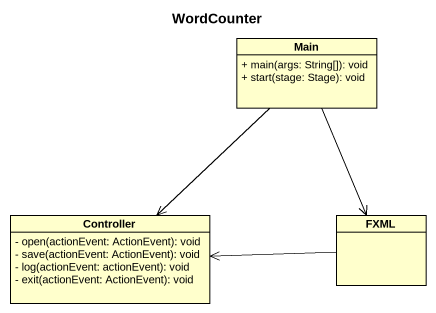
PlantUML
@startuml
title WordCounter
hide circle
hide empty members
skinparam classAttributeIconSize 0
class Main {
  + main(args: String[]): void
  + start(stage: Stage): void
}
class Controller {
  - open(actionEvent: ActionEvent): void
  - save(actionEvent: ActionEvent): void
  - log(actionEvent: actionEvent): void
  - exit(actionEvent: ActionEvent): void
}
class FXML
Main --> Controller
Main --> FXML
FXML -left-> Controller
@enduml
